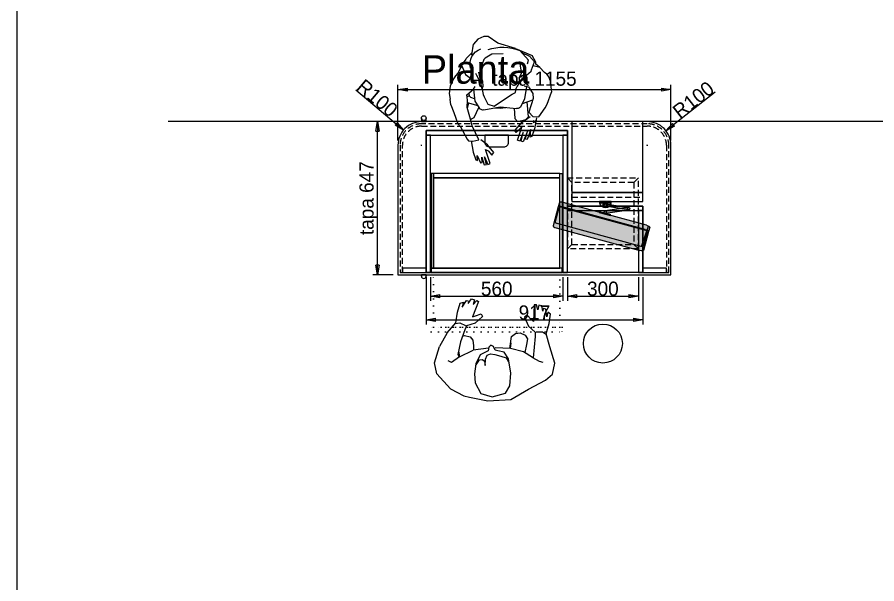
# Model space of a CAD drawing. Header units: millimetres. Extents: x -61063 to 17762, y -100319 to 2880.
# Drawn here: x -2420 to 1215, y -27763 to -25368 of the extents above; entities that cross this region are included whole.
import ezdxf

# ---------------------------------------------------------------- set-up
doc = ezdxf.new("R2010")
doc.units = ezdxf.units.MM
doc.header["$PDMODE"] = 35
doc.header["$PDSIZE"] = 5
doc.linetypes.add('Discontinua JB', pattern=[0.75, 0.5, -0.25])
doc.linetypes.add('Puntets JB', pattern=[3, 0, -3])
doc.layers.add('1001 concep color Blau Fosc', color=7, linetype='Continuous', true_color=0x003e84)
for name, color, linetype in [('Arturo', 8, 'Continuous'), ('Clotilde', 8, 'Continuous'), ('Cotas bloques dinámicos PM espacio', 10, 'Continuous'), ('Imac JB', 8, 'Continuous'), ('Linea Capa Color 0000 JB', 7, 'Continuous'), ('Linea Capa Color 0008 Gris JB', 8, 'Continuous'), ('Linea Capa Color 0012 Vermell JB', 12, 'Continuous'), ('Linea Capa Color 0202 Lila Parets JB', 202, 'Continuous')]:
    doc.layers.add(name, color=color, linetype=linetype)
doc.styles.add('Jordi Ava', font='Avant Garde MEdium BT.ttf')
doc.dimstyles.new('Jordi Ava 2015', dxfattribs={"dimtxt": 60, "dimasz": 40, "dimexe": 20, "dimexo": 20, "dimgap": 0.09, "dimtad": 1, "dimdec": 0, "dimzin": 0, "dimdsep": 46, "dimtxsty": 'Jordi Ava', "dimblk": 'CLOSED', "dimcen": 1.5, "dimclrd": 7, "dimclre": 7, "dimclrt": 256, "dimadec": 0, "dimazin": 0, "dimtfac": 0.05, "dimtdec": 0, "dimtofl": 0, "dimtmove": 0, "dimatfit": 3, "dimldrblk": 'CLOSED', "dimfxl": 90, "dimtolj": 1, "dimtzin": 0, "dimlwd": -1, "dimlwe": -1, "dimarcsym": 0})

# ---------------------------------------------------------------- blocks, each defined once
blk = doc.blocks.new('PM202309291349')
at = {"layer": 'Linea Capa Color 0012 Vermell JB', "ltscale": 50}
blk.add_point((2187.8, -5066.4), dxfattribs=at)
at = {"layer": 'Linea Capa Color 0202 Lila Parets JB', "ltscale": 10}
blk.add_line((7207.8, -5066.4), (639.3, -5066.4), dxfattribs=at)
blk.add_lwpolyline([(0, 0), (7902.9, 0), (7902.9, -7171.6), (0, -7171.6)], close=True, dxfattribs=at)
at = {"layer": '1001 concep color Blau Fosc', "ltscale": 10, "insert": (1711.2, -4785.9), "char_height": 120, "width": 2264.786, "attachment_point": 1, "style": 'Jordi Ava'}
blk.add_mtext('Planta', dxfattribs=at)
blk = doc.blocks.new('PM202306271522')
at = {"layer": 'Linea Capa Color 0000 JB', "ltscale": 50}
h = blk.add_hatch(color=255, dxfattribs=at)
h.dxf.hatch_style = 1
edge = h.paths.add_edge_path()
edge.add_line((173.8, -100), (22, -58.7))
edge.add_line((22, -58.7), (22.8, -55.8))
edge.add_line((22.8, -55.8), (-25.4, -42.7))
edge.add_line((-25.4, -42.7), (-26.2, -45.6))
edge.add_line((-26.2, -45.6), (-178, -4.3))
edge.add_ellipse((-179.1, -8.2), major_axis=(-15.1, 4.1), ratio=0.260994, start_angle=-90, end_angle=0)
edge.add_line((-194.2, -4.1), (-199, -22))
edge.add_line((-199, -22), (-221.1, -103))
edge.add_ellipse((-207.1, -106.8), major_axis=(-14, 3.8), ratio=0.280083, start_angle=0, end_angle=90.0021)
edge.add_line((-208.1, -110.7), (145.4, -206.9))
edge.add_ellipse((146.9, -203.1), major_axis=(14, -3.8), ratio=0.280083, start_angle=268.2724, end_angle=360)
edge.add_line((160.9, -206.9), (182.9, -126))
edge.add_line((182.9, -126), (187.8, -108.1))
edge.add_ellipse((172.7, -104), major_axis=(15.1, -4.1), ratio=0.260994, start_angle=360, end_angle=450)
edge = h.paths.add_edge_path()
edge.add_arc((98.9, -29.7), 5, 278.4641, 441.5359)
edge.add_line((99.6, -24.8), (21.6, -13.2))
edge.add_arc((0, 0.6), 25.6, 327.4641, 347.3266)
edge.add_line((25, -5), (25, 0))
edge.add_line((25, 0), (-25, 0))
edge.add_line((-25, 0), (-25, -5))
edge.add_arc((0, 0.6), 25.6, 192.6734, 298.5835)
edge.add_line((12.3, -21.9), (64.9, -29.7))
edge.add_line((64.9, -29.7), (-0.7, -39.5))
edge.add_arc((0, -44.4), 5, 98.4641, 278.4641)
edge.add_line((0.7, -49.4), (99.6, -34.7))
at = {"layer": 'Imac JB'}
for p, q in [((-199, -22.1), (-221.1, -103)), ((-211.9, -87.7), (-194.7, -24.4)), ((-194.2, -4.1), (-199, -22)), ((-184.6, -24.4), (169.3, -120.7)), ((168.9, -118), (-182.9, -22.2)), ((173.8, -100), (-178, -4.3)), ((151.4, -189.3), (-203.9, -92.6)), ((187.8, -108.1), (182.9, -126)), ((-208.1, -110.7), (145.4, -206.9)), ((160.7, -189.1), (178, -125.8)), ((182.9, -126), (160.9, -206.9))]:
    blk.add_line(p, q, dxfattribs=at)
for points in [[(-25, -5), (25, -5), (25, 0), (-25, 0)], [(-26.2, -45.6), (22, -58.7), (22.8, -55.8), (-25.4, -42.7)]]:
    blk.add_lwpolyline(points, close=True, dxfattribs=at)
for points in [[(98.2, -34.7), (-0.7, -19.9)], [(98.2, -24.8), (-0.7, -39.5)], [(0.7, -10.1), (99.6, -24.8)], [(0.7, -49.4), (99.6, -34.7)]]:
    blk.add_lwpolyline(points, dxfattribs=at)
for centre, radius in [((0, -15), 9.43), ((0, -15), 6), ((0, -15), 5), ((98.9, -29.7), 5), ((0, -44.4), 5)]:
    blk.add_circle(centre, radius, dxfattribs=at)
blk.add_arc((0, 0.6), 25.6, 192.6734, 347.3266, dxfattribs=at)
for centre, major_axis, ratio, start_param, end_param in [((-183.9, -26.2), (-15.1, 4.1), 0.260994, 4.712389, 6.283185), ((-185.3, -27), (-9.34, 2.54), 0.280083, 4.712389, 6.283185), ((-179.1, -8.2), (-15.1, 4.1), 0.260994, 4.712389, 6.283185), ((-207.1, -106.8), (-14, 3.8), 0.280083, 0, 1.570832), ((-203.2, -90.1), (-8.71, 2.37), 0.29004, 0, 1.570796)]:
    blk.add_ellipse(centre, major_axis=major_axis, ratio=ratio, start_param=start_param, end_param=end_param, dxfattribs=at)
at = {"layer": 'Imac JB', "extrusion": (0, 0, -1)}
for centre, major_axis, ratio, start_param, end_param in [((172.7, -104), (15.1, -4.1), 0.260994, 4.712389, 6.283185), ((167.8, -121.9), (15.1, -4.1), 0.260994, 4.712389, 6.283185), ((168.6, -123.3), (9.34, -2.54), 0.280083, 4.712389, 6.283185), ((146.9, -203.1), (14, -3.8), 0.280083, 0, 1.600948), ((152, -186.8), (8.71, -2.37), 0.29004, 0, 1.570796)]:
    blk.add_ellipse(centre, major_axis=major_axis, ratio=ratio, start_param=start_param, end_param=end_param, dxfattribs=at)
blk = doc.blocks.new('_Closed')
at = {"color": 0, "linetype": 'ByBlock', "lineweight": -2}
for p, q in [((-1, 0.167), (0, 0)), ((-1, 0.167), (-1, -0.167)), ((0, 0), (-1, -0.167)), ((0, 0), (-1, 0))]:
    blk.add_line(p, q, dxfattribs=at)
blk = doc.blocks.new('*D3618')
at = {"layer": 'Cotas bloques dinámicos PM espacio', "color": 7, "ltscale": 10, "transparency": 16777216}
for p, q in [((161640.1, 25331), (161640.1, 25131)), ((162557.1, 25331), (162557.1, 25131)), ((161680.1, 25151), (162517.1, 25151))]:
    blk.add_line(p, q, dxfattribs=at)
at = {"layer": 'Defpoints', "color": 0, "ltscale": 10, "transparency": 16777216}
for p in [(161640.1, 25351), (162557.1, 25351), (162557.1, 25151)]:
    blk.add_point(p, dxfattribs=at)
at = {"layer": 'Cotas bloques dinámicos PM espacio', "color": 7, "ltscale": 10, "transparency": 16777216, "xscale": 40, "yscale": 40, "zscale": 40, "rotation": 180}
blk.add_blockref('_Closed', (161640.1, 25151), dxfattribs=at)
at = {"layer": 'Cotas bloques dinámicos PM espacio', "color": 7, "ltscale": 10, "transparency": 16777216, "xscale": 40, "yscale": 40, "zscale": 40}
blk.add_blockref('_Closed', (162557.1, 25151), dxfattribs=at)
at = {"layer": 'Cotas bloques dinámicos PM espacio', "ltscale": 10, "transparency": 16777216, "insert": (162098.6, 25181.7), "char_height": 60, "attachment_point": 5, "style": 'Jordi Ava'}
blk.add_mtext('\\A1;917', dxfattribs=at)
blk = doc.blocks.new('*D3619')
at = {"layer": 'Cotas bloques dinámicos PM espacio', "color": 7, "ltscale": 10, "transparency": 16777216}
for p, q in [((161659.1, 25331), (161659.1, 25231)), ((162219.1, 25331), (162219.1, 25231)), ((161699.1, 25251), (162179.1, 25251))]:
    blk.add_line(p, q, dxfattribs=at)
at = {"layer": 'Defpoints', "color": 0, "ltscale": 10, "transparency": 16777216}
for p in [(161659.1, 25351), (162219.1, 25351), (162219.1, 25251)]:
    blk.add_point(p, dxfattribs=at)
at = {"layer": 'Cotas bloques dinámicos PM espacio', "color": 7, "ltscale": 10, "transparency": 16777216, "xscale": 40, "yscale": 40, "zscale": 40, "rotation": 180}
blk.add_blockref('_Closed', (161659.1, 25251), dxfattribs=at)
at = {"layer": 'Cotas bloques dinámicos PM espacio', "color": 7, "ltscale": 10, "transparency": 16777216, "xscale": 40, "yscale": 40, "zscale": 40}
blk.add_blockref('_Closed', (162219.1, 25251), dxfattribs=at)
at = {"layer": 'Cotas bloques dinámicos PM espacio', "ltscale": 10, "transparency": 16777216, "insert": (161939.1, 25282.2), "char_height": 60, "attachment_point": 5, "style": 'Jordi Ava'}
blk.add_mtext('\\A1;560', dxfattribs=at)
blk = doc.blocks.new('*D3624')
at = {"layer": 'Cotas bloques dinámicos PM espacio', "color": 7, "ltscale": 50, "transparency": 16777216}
for p, q in [((162238.1, 25331), (162238.1, 25231)), ((162538.1, 25331), (162538.1, 25231)), ((162278.1, 25251), (162498.1, 25251))]:
    blk.add_line(p, q, dxfattribs=at)
at = {"layer": 'Defpoints', "color": 0, "ltscale": 50, "transparency": 16777216}
for p in [(162238.1, 25351), (162538.1, 25351), (162538.1, 25251)]:
    blk.add_point(p, dxfattribs=at)
at = {"layer": 'Cotas bloques dinámicos PM espacio', "color": 7, "ltscale": 50, "transparency": 16777216, "xscale": 40, "yscale": 40, "zscale": 40, "rotation": 180}
blk.add_blockref('_Closed', (162238.1, 25251), dxfattribs=at)
at = {"layer": 'Cotas bloques dinámicos PM espacio', "color": 7, "ltscale": 50, "transparency": 16777216, "xscale": 40, "yscale": 40, "zscale": 40}
blk.add_blockref('_Closed', (162538.1, 25251), dxfattribs=at)
at = {"layer": 'Cotas bloques dinámicos PM espacio', "ltscale": 50, "transparency": 16777216, "insert": (162388.1, 25282.3), "char_height": 60, "attachment_point": 5, "style": 'Jordi Ava'}
blk.add_mtext('\\A1;300', dxfattribs=at)
blk = doc.blocks.new('*D3620')
at = {"layer": 'Cotas bloques dinámicos PM espacio', "color": 7, "ltscale": 10, "transparency": 16777216}
for p, q in [((161601.1, 25989), (161414.7, 25989)), ((161434.7, 25382), (161434.7, 25949)), ((161501.1, 25342), (161414.7, 25342))]:
    blk.add_line(p, q, dxfattribs=at)
at = {"layer": 'Defpoints', "color": 0, "ltscale": 10, "transparency": 16777216}
for p in [(161434.7, 25989), (161621.1, 25989), (161521.1, 25342)]:
    blk.add_point(p, dxfattribs=at)
at = {"layer": 'Cotas bloques dinámicos PM espacio', "color": 7, "ltscale": 10, "transparency": 16777216, "xscale": 40, "yscale": 40, "zscale": 40}
for p, rotation in [((161434.7, 25989), 90), ((161434.7, 25342), 270)]:
    blk.add_blockref('_Closed', p, dxfattribs=dict(at, rotation=rotation))
at = {"layer": 'Cotas bloques dinámicos PM espacio', "ltscale": 10, "transparency": 16777216, "insert": (161397.3, 25665.5), "char_height": 60, "attachment_point": 5, "rotation": 90, "style": 'Jordi Ava'}
blk.add_mtext('\\A1;tapa 647', dxfattribs=at)
blk = doc.blocks.new('*D3621')
at = {"layer": 'Cotas bloques dinámicos PM espacio', "color": 7, "ltscale": 10, "transparency": 16777216}
for p, q in [((161521.1, 25909), (161521.1, 26144.3)), ((162676.1, 25909), (162676.1, 26144.3)), ((161561.1, 26124.3), (162636.1, 26124.3))]:
    blk.add_line(p, q, dxfattribs=at)
at = {"layer": 'Defpoints', "color": 0, "ltscale": 10, "transparency": 16777216}
for p in [(162676.1, 26124.3), (161521.1, 25889), (162676.1, 25889)]:
    blk.add_point(p, dxfattribs=at)
at = {"layer": 'Cotas bloques dinámicos PM espacio', "color": 7, "ltscale": 10, "transparency": 16777216, "xscale": 40, "yscale": 40, "zscale": 40, "rotation": 180}
blk.add_blockref('_Closed', (161521.1, 26124.3), dxfattribs=at)
at = {"layer": 'Cotas bloques dinámicos PM espacio', "color": 7, "ltscale": 10, "transparency": 16777216, "xscale": 40, "yscale": 40, "zscale": 40}
blk.add_blockref('_Closed', (162676.1, 26124.3), dxfattribs=at)
at = {"layer": 'Cotas bloques dinámicos PM espacio', "ltscale": 10, "transparency": 16777216, "insert": (162098.6, 26161.8), "char_height": 60, "attachment_point": 5, "style": 'Jordi Ava'}
blk.add_mtext('\\A1;tapa 1155', dxfattribs=at)
blk = doc.blocks.new('*D3622')
at = {"layer": 'Cotas bloques dinámicos PM espacio', "color": 7, "ltscale": 10, "transparency": 16777216}
for p, q in [((162862.6, 26113.3), (162686.4, 25975.3)), ((162574.6, 25889), (162577.6, 25889)), ((162576.1, 25887.5), (162576.1, 25890.5))]:
    blk.add_line(p, q, dxfattribs=at)
at = {"layer": 'Defpoints', "color": 0, "ltscale": 10, "transparency": 16777216}
for p in [(162654.9, 25950.7), (162576.1, 25889)]:
    blk.add_point(p, dxfattribs=at)
at = {"layer": 'Cotas bloques dinámicos PM espacio', "color": 7, "ltscale": 10, "transparency": 16777216, "xscale": 40, "yscale": 40, "zscale": 40, "rotation": 218.0623554299356}
blk.add_blockref('_Closed', (162654.9, 25950.7), dxfattribs=at)
at = {"layer": 'Cotas bloques dinámicos PM espacio', "ltscale": 10, "transparency": 16777216, "insert": (162770.9, 26081.2), "char_height": 60, "attachment_point": 5, "rotation": 38.0624, "style": 'Jordi Ava'}
blk.add_mtext('\\A1;R100', dxfattribs=at)
blk = doc.blocks.new('*D3623')
at = {"layer": 'Cotas bloques dinámicos PM espacio', "color": 7, "ltscale": 10, "transparency": 16777216}
for p, q in [((161343.5, 26124), (161514.3, 25979.5)), ((161619.6, 25889), (161622.6, 25889)), ((161621.1, 25887.5), (161621.1, 25890.5))]:
    blk.add_line(p, q, dxfattribs=at)
at = {"layer": 'Defpoints', "color": 0, "ltscale": 10, "transparency": 16777216}
for p in [(161544.8, 25953.6), (161621.1, 25889)]:
    blk.add_point(p, dxfattribs=at)
at = {"layer": 'Cotas bloques dinámicos PM espacio', "color": 7, "ltscale": 10, "transparency": 16777216, "xscale": 40, "yscale": 40, "zscale": 40, "rotation": 319.751191367019}
blk.add_blockref('_Closed', (161544.8, 25953.6), dxfattribs=at)
at = {"layer": 'Cotas bloques dinámicos PM espacio', "ltscale": 10, "transparency": 16777216, "insert": (161433.8, 26088.5), "char_height": 60, "attachment_point": 5, "rotation": 319.7512, "style": 'Jordi Ava'}
blk.add_mtext('\\A1;R100', dxfattribs=at)
blk = doc.blocks.new('PM202307281031')
at = {"layer": 'Arturo'}
for p, q in [((58.5, 154.8, 0), (50.1, 150.3, 0)), ((50.1, 150.3, 0), (75.9, 85.3, 0)), ((73.1, 137.5, 0), (58.5, 154.8, 0)), ((80.2, 161, 0), (67.6, 157.8, 0)), ((67.6, 157.8, 0), (73.1, 137.5, 0)), ((94.1, 141.6, 0), (80.2, 161, 0)), ((101.6, 154.5, 0), (90.3, 152.1, 0)), ((90.3, 152.1, 0), (94.1, 141.6, 0)), ((120, 126.7, 0), (101.6, 154.5, 0)), ((128.7, 143.9, 0), (114.5, 147.1, 0)), ((114.5, 147.1, 0), (120, 126.7, 0)), ((-238.8, 85, 0), (-233.7, 117.9, 0)), ((-233.7, 117.9, 0), (-222.5, 120.4, 0)), ((-222.5, 120.4, 0), (-221.6, 109.3, 0)), ((-221.6, 109.3, 0), (-217, 132.7, 0)), ((-217, 132.7, 0), (-204.2, 135.1, 0)), ((-204.2, 135.1, 0), (-200.7, 114.4, 0)), ((-200.7, 114.4, 0), (-194.6, 136.1, 0)), ((-194.6, 136.1, 0), (-185.2, 135.6, 0)), ((-185.2, 135.6, 0), (-181.5, 65.7, 0)), ((140.3, 105.3, 0), (128.7, 143.9, 0)), ((-253.9, 97, 0), (-242.3, 105.8, 0)), ((-248.5, 57.1, 0), (-253.9, 97, 0)), ((-242.3, 105.8, 0), (-238.8, 85, 0)), ((-181.5, 65.7, 0), (-171.5, 74.6, 0)), ((-171.5, 74.6, 0), (-154.6, 92.5, 0)), ((-144.1, 84, 0), (-160.6, 45.4, 0)), ((-154.6, 92.5, 0), (-144.1, 84, 0)), ((40.2, 98.5, 0), (34.2, 86.3, 0)), ((34.2, 86.3, 0), (65.3, 58.2, 0)), ((63.1, 89.2, 0), (40.2, 98.5, 0)), ((75.9, 85.3, 0), (63.1, 89.2, 0)), ((146.5, 60.3, 0), (140.3, 105.3, 0)), ((-235.3, 13.6, 0), (-248.5, 57.1, 0)), ((-160.6, 45.4, 0), (-189.1, 20.3, 0)), ((65.3, 58.2, 0), (101.6, 47.1, 0)), ((101.6, 47.1, 0), (108.4, 31, 0)), ((130.2, 60.6, 0), (105.8, 49.3, 0)), ((150.1, 56.9, 0), (130.2, 60.6, 0)), ((183.6, 17.5, 0), (146.5, 60.3, 0)), ((-251.3, -40.8, 0), (-235.3, 13.6, 0)), ((-237.2, 9, 0), (-220.6, 20.6, 0)), ((-220.6, 20.6, 0), (-193.8, 20.6, 0)), ((-189.1, 20.3, 0), (-188.5, 2.9, 0)), ((-188.5, 2.9, 0), (-180.8, -88.4, 0)), ((-146.4, 7.8, 0), (-155.8, -8.2, 0)), ((-125, 18.2, 0), (-146.4, 7.8, 0)), ((-105.7, 15.7, 0), (-125, 18.2, 0)), ((-88.9, 1.8, 0), (-105.7, 15.7, 0)), ((-82.2, -47.8, 0), (-88.9, 1.8, 0)), ((86.3, 0.3, 0), (74.1, -13.6, 0)), ((109.4, 6.5, 0), (86.3, 0.3, 0)), ((108.4, 31, 0), (126.8, -20, 0)), ((108.4, 31, 0), (126.8, -20, 0)), ((118.3, 3.5, 0), (109.4, 6.5, 0)), ((183.6, 17.5, 0), (216.3, -39.4, 0)), ((-155.8, -8.2, 0), (-152.9, -31.1, 0)), ((-152.9, -31.1, 0), (-145.1, -65.9, 0)), ((-85.4, -24.2, 0), (-83.3, -47.8, 0)), ((-12, -40.1, 0), (-1.1, -34.9, 0)), ((-1.1, -34.9, 0), (6.8, -43.3, 0)), ((74.1, -13.6, 0), (72.6, -36.7, 0)), ((126.8, -20, 0), (137.8, -73.4, 0)), ((-271.4, -110.8, 0), (-251.3, -40.8, 0)), ((-178.2, -87, 0), (-139.8, -62.5, 0)), ((-139.8, -62.5, 0), (-84.1, -47.8, 0)), ((-84.1, -47.8, 0), (-19.9, -46.2, 0)), ((-75.8, -92.6, 0), (-57.7, -63.2, 0)), ((-57.7, -63.2, 0), (-30.5, -58.5, 0)), ((-30.5, -58.5, 0), (-20.4, -55.5, 0)), ((-20.4, -55.5, 0), (-12, -40.1, 0)), ((-0.1, -70.4, 0), (-17.8, -74, 0)), ((13.7, -76, 0), (-0.1, -70.4, 0)), ((6.8, -43.3, 0), (10.5, -58.4, 0)), ((9, -46.7, 0), (73.1, -56, 0)), ((10.5, -58.4, 0), (44.3, -75.2, 0)), ((72.6, -36.7, 0), (72.4, -55.9, 0)), ((130.7, -84.3, 0), (73.1, -56, 0)), ((134.8, -58.5, 0), (130.9, -84.4, 0)), ((236.8, -109.3, 0), (216.3, -39.4, 0)), ((-205.4, -101.9, 0), (-221.2, -106.5, 0)), ((-178.2, -87, 0), (-205.4, -101.9, 0)), ((-85.8, -152.2, 0), (-75.8, -92.6, 0)), ((-66.1, -88.5, 0), (-76.6, -105.3, 0)), ((-43.4, -80.4, 0), (-66.1, -88.5, 0)), ((-17.8, -74, 0), (-43.4, -80.4, 0)), ((20.6, -93.8, 0), (13.7, -76, 0)), ((22.2, -120.2, 0), (20.6, -93.8, 0)), ((24.8, -102, 0), (22.2, -120.2, 0)), ((33.2, -94.6, 0), (24.8, -102, 0)), ((47.2, -97, 0), (33.2, -94.6, 0)), ((44.3, -75.2, 0), (62, -113.7, 0)), ((60.3, -117.6, 0), (47.2, -97, 0)), ((130.7, -84.3, 0), (165.5, -107.5, 0)), ((137.8, -73.4, 0), (132.2, -85, 0)), ((165.5, -107.5, 0), (179, -100.4, 0)), ((-261.6, -157.2, 0), (-271.4, -110.8, 0)), ((62, -113.7, 0), (67.4, -155.2, 0)), ((227.3, -155.8, 0), (236.8, -109.3, 0)), ((-232.4, -182.8, 0), (-261.6, -157.2, 0)), ((-81.7, -206.7, 0), (-85.8, -152.2, 0)), ((67.4, -155.2, 0), (65.1, -193, 0)), ((227.3, -155.8, 0), (169.5, -218.7, 0)), ((-160.7, -220.3, 0), (-232.4, -182.8, 0)), ((-63, -237.9, 0), (-81.7, -206.7, 0)), ((65.1, -193, 0), (41.1, -238.5, 0)), ((-85.5, -263.5, 0), (-160.7, -220.3, 0)), ((-6.6, -252.6, 0), (-63, -237.9, 0)), ((41.1, -238.5, 0), (-6.6, -252.6, 0)), ((88.5, -254.5, 0), (11.1, -270.1, 0)), ((112.6, -248.9, 0), (88.5, -254.5, 0)), ((169.5, -218.7, 0), (112.6, -248.9, 0)), ((11.1, -270.1, 0), (-85.5, -263.5, 0))]:
    blk.add_line(p, q, dxfattribs=at)
blk = doc.blocks.new('PM202307281034')
at = {"layer": 'Clotilde'}
for p, q in [((-94.8, 179.5, 0), (-86.7, 183, 0)), ((-89, 162, 0), (-75.1, 192.3, 0)), ((-86.7, 183, 0), (-89, 162, 0)), ((-75.1, 192.3, 0), (-67, 191.3, 0)), ((-69.2, 168.5, 0), (-58.4, 201.7, 0)), ((-67, 191.3, 0), (-69.2, 168.5, 0)), ((-58.4, 201.7, 0), (-49.6, 200.3, 0)), ((-49.6, 200.3, 0), (-57.2, 167.5, 0)), ((-57.2, 167.5, 0), (-43, 199, 0)), ((-34.1, 195.9, 0), (-53.7, 136.8, 0)), ((-43, 199, 0), (-34.1, 195.9, 0)), ((-113.8, 100.1, 0), (-105, 147.6, 0)), ((-105, 147.6, 0), (-94.8, 179.5, 0)), ((-18.1, 149.2, 0), (-44.5, 116.6, 0)), ((-41.6, 142.6, 0), (-25.9, 160.3, 0)), ((-25.9, 160.3, 0), (-18.1, 149.2, 0)), ((-44.5, 116.6, 0), (-73.3, 95.2, 0)), ((-53.7, 136.8, 0), (-41.6, 142.6, 0)), ((-159.4, 40.5, 0), (-131.5, 93, 0)), ((-131.5, 93, 0), (-125.1, 99.5, 0)), ((-125.1, 99.5, 0), (-107.2, 100.5, 0)), ((-81.6, 94.8, 0), (-109.9, 36, 0)), ((-107.2, 100.5, 0), (-81.6, 94.8, 0)), ((91.2, 100.4), (82.3, 97.2)), ((82.3, 97.2), (102.4, 38.3)), ((105.7, 64.3), (91.2, 100.4)), ((106.5, 103.2), (97.7, 101.7)), ((97.7, 101.7), (105.7, 64.3)), ((124, 59.4), (106.5, 103.2)), ((123.3, 93.9), (115.2, 92.9)), ((115.2, 92.9), (124, 59.4)), ((138.9, 51.9), (123.3, 93.9)), ((143.1, 81.3), (135, 84.7)), ((135, 84.7), (138.9, 51.9)), ((153.5, 49.5), (143.1, 81.3)), ((-171, 27.7, 0), (-159.4, 40.5, 0)), ((75.9, 63.8), (70.5, 56)), ((70.5, 56), (101.1, 21.3)), ((92.9, 46.9), (75.9, 63.8)), ((102.4, 38.3), (92.9, 46.9)), ((162.8, 2.1), (153.5, 49.5)), ((-186.7, -19.6, 0), (-171, 27.7, 0)), ((-113.4, 18.4, 0), (-131.2, -40.6, 0)), ((-116.7, 9, 0), (-102, 1.3, 0)), ((-115.6, 8.4, 0), (-102, 1.3, 0)), ((-109.9, 36, 0), (-113.4, 18.4, 0)), ((-102, 1.3, 0), (-81.2, -40.9, 0)), ((68.1, -38.1, 0), (70, 5.9, 0)), ((68.1, -38.1, 0), (70, 5.9, 0)), ((70, 5.9, 0), (82, 17.7, 0)), ((70, 5.9, 0), (82, 17.7, 0)), ((82, 17.7, 0), (116.9, 9.9, 0)), ((82, 17.7, 0), (116.9, 9.9, 0)), ((101.1, 21.3), (135.9, -3)), ((116.9, 9.9, 0), (128.7, -2.1, 0)), ((116.9, 9.9, 0), (128.7, -2.1, 0)), ((-199.4, -52.4, 0), (-186.7, -19.6, 0)), ((-59.8, -30.9, 0), (8.7, -44.3, 0)), ((128.7, -2.1, 0), (122.6, -65.2, 0)), ((128.7, -2.1, 0), (122.6, -65.2, 0)), ((130.4, -21.8, 0), (146.3, -2.9, 0)), ((148.2, -78.7, 0), (130.4, -21.8, 0)), ((146.3, -2.9, 0), (172.2, -1.9, 0)), ((172.2, -1.9, 0), (199.3, -40.2, 0)), ((-199.4, -52.4, 0), (-202.5, -76.2, 0)), ((-130, -72.4, 0), (-132.8, -94.3, 0)), ((-131.2, -40.6, 0), (-130, -72.4, 0)), ((-124.6, -60.2, 0), (-130.6, -38.6, 0)), ((-130.4, -61.8, 0), (-86.5, -49.7, 0)), ((-130, -72.4, 0), (-130, -72.4, 0)), ((-130, -72.4, 0), (-130, -72.4, 0)), ((-103.7, -118.9, 0), (-98.1, -68.6, 0)), ((-98.1, -68.6, 0), (-80.6, -40.1, 0)), ((-58.4, -86.2, 0), (-43.8, -56, 0)), ((-43.8, -56, 0), (-17, -47.5, 0)), ((-17, -47.5, 0), (10.5, -64.6, 0)), ((-13.1, -39.8, 0), (9, -38.1, 0)), ((8.7, -44.3, 0), (78.2, -37.1, 0)), ((9, -38.1, 0), (32.6, -41.8, 0)), ((10.5, -64.6, 0), (60.1, -97.7, 0)), ((98.1, -48.1, 0), (113, -78, 0)), ((103.4, -58.6, 0), (146.7, -73.4, 0)), ((103.4, -58.6, 0), (122.6, -65.2, 0)), ((199.3, -40.2, 0), (207.3, -55.5, 0)), ((207.3, -55.5, 0), (225.1, -106.4, 0)), ((-206.9, -101.1, 0), (-202.5, -76.2, 0)), ((-203.2, -130.8, 0), (-206.9, -101.1, 0)), ((-132.8, -94.3, 0), (-103.7, -118.9, 0)), ((-122.9, -91.2, 0), (-131.5, -86.4, 0)), ((-124.3, -101.7, 0), (-122.9, -91.2, 0)), ((-122.9, -91.2, 0), (-116.5, -85.4, 0)), ((-116.5, -85.4, 0), (-101.3, -79.9, 0)), ((-116.5, -85.4, 0), (-101.3, -79.9, 0)), ((-66.8, -116.7, 0), (-63.2, -96.6, 0)), ((-63.2, -96.6, 0), (-58.4, -86.2, 0)), ((60.1, -97.7, 0), (73, -105.3, 0)), ((73, -105.3, 0), (76.6, -123.1, 0)), ((113, -78, 0), (121.2, -130.4, 0)), ((128.3, -129, 0), (147.3, -99.8, 0)), ((147.3, -99.8, 0), (148.2, -78.7, 0)), ((222.6, -128.8, 0), (225.1, -106.4, 0)), ((-188.6, -162.3, 0), (-203.2, -130.8, 0)), ((-103.7, -118.9, 0), (-97.4, -130.3, 0)), ((-91.5, -177.3, 0), (-73.6, -144.3, 0)), ((-82.7, -157.4, 0), (-78.2, -134.7, 0)), ((-78.2, -134.7, 0), (-71.8, -130.5, 0)), ((-74.5, -151.6, 0), (-71.8, -130.5, 0)), ((-71.8, -130.5, 0), (-66.8, -116.7, 0)), ((-67.2, -125.5, 0), (-66.8, -116.7, 0)), ((-64.7, -130, 0), (-67.2, -125.5, 0)), ((-65.7, -152, 0), (-64.7, -130, 0)), ((80.4, -132.1, 0), (76.6, -123.1, 0)), ((87.2, -142.1, 0), (80.4, -132.1, 0)), ((89.7, -165.1, 0), (87.2, -142.1, 0)), ((110.5, -133.4, 0), (128.3, -129, 0)), ((221.7, -153.2, 0), (222.6, -129.7, 0)), ((-180.7, -175.7, 0), (-188.6, -162.3, 0)), ((-170.5, -186.9, 0), (-180.7, -175.7, 0)), ((-140.5, -188.3, 0), (-137.6, -181.4, 0)), ((-137.6, -181.4, 0), (-103.8, -156.4, 0)), ((-103.8, -156.4, 0), (-82.7, -157.4, 0)), ((-96.3, -185.9, 0), (-91.5, -177.3, 0)), ((-83.3, -190.8, 0), (-74.5, -151.6, 0)), ((-74.3, -186.8, 0), (-70.7, -165, 0)), ((-70.7, -165, 0), (-65.7, -152, 0)), ((102.9, -165.7, 0), (87.9, -149.1, 0)), ((89.7, -165.1, 0), (98.4, -185.8, 0)), ((102.9, -165.7, 0), (109.8, -167.8, 0)), ((139.5, -193.8, 0), (109.8, -167.8, 0)), ((215.1, -170.7, 0), (205.6, -182.4, 0)), ((221.7, -153.2, 0), (215.1, -170.7, 0)), ((-157.4, -210.4, 0), (-170.5, -186.9, 0)), ((-153.3, -216.8, 0), (-157.4, -210.4, 0)), ((-155.2, -220.2, 0), (-140.5, -188.3, 0)), ((-67.2, -224.2, 0), (-74.3, -186.8, 0)), ((97.9, -199, 0), (91.8, -235.7, 0)), ((98.4, -185.8, 0), (97.9, -199, 0)), ((139.5, -193.8, 0), (141.8, -201, 0)), ((141.8, -201, 0), (153.6, -234.1, 0)), ((175.8, -209.9, 0), (147.7, -217.5, 0)), ((175.8, -209.9, 0), (159.3, -224.7, 0)), ((196.1, -189.3, 0), (175.8, -209.9, 0)), ((205.6, -182.4, 0), (196.1, -189.3, 0)), ((-136, -245.8, 0), (-155.2, -220.2, 0)), ((-135.3, -248.8, 0), (-136, -245.8, 0)), ((-109.6, -273.5, 0), (-135.3, -248.8, 0)), ((-61.1, -244.7, 0), (-67.2, -224.2, 0)), ((-55.1, -249.4, 0), (-61.1, -244.7, 0)), ((-26.8, -266.5, 0), (-55.1, -249.4, 0)), ((128.5, -241.8, 0), (91.5, -282.4, 0)), ((124.8, -226.6, 0), (128.5, -241.8, 0)), ((132.2, -257.8, 0), (153.6, -234.1, 0)), ((158.9, -233.5, 0), (143.5, -261, 0)), ((159.3, -224.7, 0), (158.9, -233.5, 0)), ((-111.1, -264.2, 0), (-103.6, -308.9, 0)), ((21.6, -268.7, 0), (-26.8, -266.5, 0)), ((73.5, -290.4, 0), (-0.7, -313.5, 0)), ((73.5, -290.4, 0), (143.5, -261, 0)), ((99.8, -274, 0), (132.2, -257.8, 0)), ((-85.2, -330, 0), (-103.6, -308.9, 0)), ((-0.7, -313.5, 0), (-41.6, -340.8, 0)), ((-61, -341.7, 0), (-85.2, -330, 0)), ((-41.6, -340.8, 0), (-61, -341.7, 0))]:
    blk.add_line(p, q, dxfattribs=at)
for centre, radius, start, end in [((-63.6, -50.5, 0), 20, 78.9566, 148.4768), ((80.2, -57, 0), 20, 26.3788, 95.8989), ((-50.1, -224.2, 0), 68.8, 165.4788, 250.626), ((19.8, -104.3, 0), 192, 251.0264, 291.9182)]:
    blk.add_arc(centre, radius, start, end, dxfattribs=at)
blk = doc.blocks.new('202306301247')
at = {"layer": 'Linea Capa Color 0000 JB', "ltscale": 50, "extrusion": (-0.948685, 0.316223, 0)}
blk.add_line((197.3, -104.8, 313.4), (168.4, -191.6), dxfattribs=at)
blk = doc.blocks.new('202403070941')
at = {"layer": 'Linea Capa Color 0000 JB'}
blk.add_blockref('202306301247', (751.5, 315, 1064), dxfattribs=at)
blk = doc.blocks.new('PM202401161246')
at = {"layer": 'Cotas bloques dinámicos PM espacio', "ltscale": 10}
blk.add_circle((867, -291), 82.4, dxfattribs=at)
at = {"layer": 'Linea Capa Color 0000 JB', "linetype": 'Discontinua JB', "ltscale": 50}
blk.add_line((736, 328), (1036, 328), dxfattribs=at)
at = {"layer": 'Linea Capa Color 0000 JB', "ltscale": 50}
for points in [[(119.5, 662, -1), (99.5, 662), (99.5, 647, -0.00125), (100, 647), (119.5, 647)], [(1155, 547, 0.414214), (1055, 647), (100, 647, 0.414214), (0, 547), (0, 0), (1155, 0)], [(117.5, 0), (101.5, 0, 0.162278), (99.5, -6, 1), (119.5, -6, 0.162278)], [(101.5, 0), (99.5, 0), (99.5, -6, -0.162278)], [(119.5, 0), (117.5, 0, -0.162278), (119.5, -6)]]:
    blk.add_lwpolyline(points, format="xyb", close=True, dxfattribs=at)
at = {"layer": 'Linea Capa Color 0000 JB', "linetype": 'Discontinua JB', "ltscale": 50}
blk.add_lwpolyline([(1055, 638), (100, 638, 0.414214), (9, 547), (9, 9), (19, 9), (19, 547, -0.414214), (100, 628), (1055, 628, -0.414214), (1136, 547), (1136, 9), (1146, 9), (1146, 547, 0.414214)], format="xyb", close=True, dxfattribs=at)
at = {"layer": 'Linea Capa Color 0000 JB', "ltscale": 50}
for points in [[(736, 347), (1036, 347), (1036, 647), (736, 647)], [(119, 9), (119, 609), (717, 609), (717, 290), (1036, 290), (1036, 9)], [(736, 309), (1036, 309), (1036, 347), (736, 347)]]:
    blk.add_lwpolyline(points, close=True, dxfattribs=at)
at = {"layer": 'Linea Capa Color 0000 JB'}
for points in [[(717, 609), (119, 609), (119, 590), (717, 590)], [(138, 590), (119, 590), (119, 9), (138, 9)], [(717, 590), (698, 590), (698, 9), (717, 9)], [(1036, 290), (717, 290), (717, 271), (1036, 271)], [(1036, 271), (1017, 271), (1017, 9), (1036, 9)], [(119, 28), (19, 28), (19, 9), (119, 9)], [(695, 28), (141, 28), (141, 9), (695, 9)], [(1136, 28), (1036, 28), (1036, 9), (1136, 9)]]:
    blk.add_lwpolyline(points, close=True, dxfattribs=at)
blk.add_lwpolyline([(388, 540), (448, 540, 0.414214), (468, 560), (468, 590), (368, 590), (368, 560, 0.414214)], format="xyb", close=True, dxfattribs=at)
at = {"layer": 'Linea Capa Color 0000 JB', "ltscale": 10}
for points in [[(151, 409), (685, 409), (685, 428), (151, 428)], [(151, 28), (685, 28), (685, 409), (151, 409)]]:
    blk.add_lwpolyline(points, close=True, dxfattribs=at)
at = {"layer": 'Linea Capa Color 0000 JB', "linetype": 'Discontinua JB', "ltscale": 50}
for points in [[(717, 109), (736, 128), (736, 390), (717, 409)], [(1017, 409), (998, 390), (736, 390), (717, 409)], [(1017, 409), (998, 390), (998, 128), (1017, 109)], [(717, 109), (736, 128), (998, 128), (1017, 109)]]:
    blk.add_lwpolyline(points, close=True, dxfattribs=at)
at = {"layer": 'Linea Capa Color 0000 JB', "linetype": 'Puntets JB', "ltscale": 10}
for points in [[(685, -222), (151, -222), (151, 9), (685, 9)], [(141, -241), (695, -241), (695, -222), (141, -222)]]:
    blk.add_lwpolyline(points, close=True, dxfattribs=at)
at = {"layer": 'Linea Capa Color 0000 JB', "ltscale": 50}
blk.add_circle((109.5, 662), 10, dxfattribs=at)
at = {"layer": 'Linea Capa Color 0008 Gris JB', "ltscale": 10}
for points in [[(141, 28), (151, 28), (151, 428), (141, 428)], [(695, 28), (685, 28), (685, 428), (695, 428)]]:
    blk.add_lwpolyline(points, close=True, dxfattribs=at)
at = {"lineweight": 13, "ltscale": 10, "xscale": -1, "rotation": 180}
blk.add_blockref('PM202307281034', (423.9, 665.5), dxfattribs=at)
at = {"lineweight": 13, "ltscale": 10, "xscale": -1}
blk.add_blockref('PM202307281031', (391.7, -263.7), dxfattribs=at)
at = {"layer": 'Linea Capa Color 0000 JB'}
blk.add_blockref('PM202306271522', (877.5, 309), dxfattribs=at)
at = {"layer": 'Cotas bloques dinámicos PM espacio', "ltscale": 10}
dim = blk.add_aligned_dim(p1=(0, 547), p2=(1155, 547), distance=235.3, text='tapa <>', dimstyle='Jordi Ava 2015', dxfattribs=at)
dim.commit()
dim.dimension.update_dxf_attribs({"geometry": '*D3621', "text_midpoint": (577.5, 819.8), "insert": (-161521.1, -25342)})
for center, mpoint, picture, middle in [((100, 547), (23.7, 611.6), '*D3623', (-87.3, 746.5)), ((1055, 547), (1133.7, 608.7), '*D3622', (1249.8, 739.2))]:
    dim = blk.add_radius_dim(center=center, mpoint=mpoint, dimstyle='Jordi Ava 2015', dxfattribs=at)
    dim.commit()
    dim.dimension.update_dxf_attribs({"geometry": picture, "text_midpoint": middle, "insert": (-161521.1, -25342)})
dim = blk.add_linear_dim(base=(-86.4, 647), p1=(0, 0), p2=(100, 647), angle=90, text='tapa <>', dimstyle='Jordi Ava 2015', dxfattribs=at)
dim.commit()
dim.dimension.update_dxf_attribs({"geometry": '*D3620', "text_midpoint": (-123.8, 323.5), "insert": (-161521.1, -25342)})
for base, p1, p2, picture, middle in [((1036, -191), (119, 9), (1036, 9), '*D3618', (577.5, -160.3)), ((698, -91), (138, 9), (698, 9), '*D3619', (418, -59.8))]:
    dim = blk.add_linear_dim(base=base, p1=p1, p2=p2, dimstyle='Jordi Ava 2015', dxfattribs=at)
    dim.commit()
    dim.dimension.update_dxf_attribs({"geometry": picture, "text_midpoint": middle, "insert": (-161521.1, -25342)})
at = {"layer": 'Cotas bloques dinámicos PM espacio', "ltscale": 50}
dim = blk.add_linear_dim(base=(1017, -91), p1=(717, 9), p2=(1017, 9), dimstyle='Jordi Ava 2015', dxfattribs=at)
dim.commit()
dim.dimension.update_dxf_attribs({"geometry": '*D3624', "text_midpoint": (867, -59.7), "insert": (-161521.1, -25342)})
blk = doc.blocks.new('PM202401161447')
at = {"layer": 'Linea Capa Color 0000 JB'}
blk.add_blockref('PM202401161246', (0, 0), dxfattribs=at)

msp = doc.modelspace()

# ---------------------------------------------------------------- block references
at = {"layer": 'Linea Capa Color 0000 JB'}
for name, p in [('PM202309291349', (-2420.5, -20742.7)), ('PM202401161447', (-810.2, -26456.1)), ('202403070941', (-700.7, -26462.1))]:
    msp.add_blockref(name, p, dxfattribs=at)

doc.saveas('drawing.dxf')
